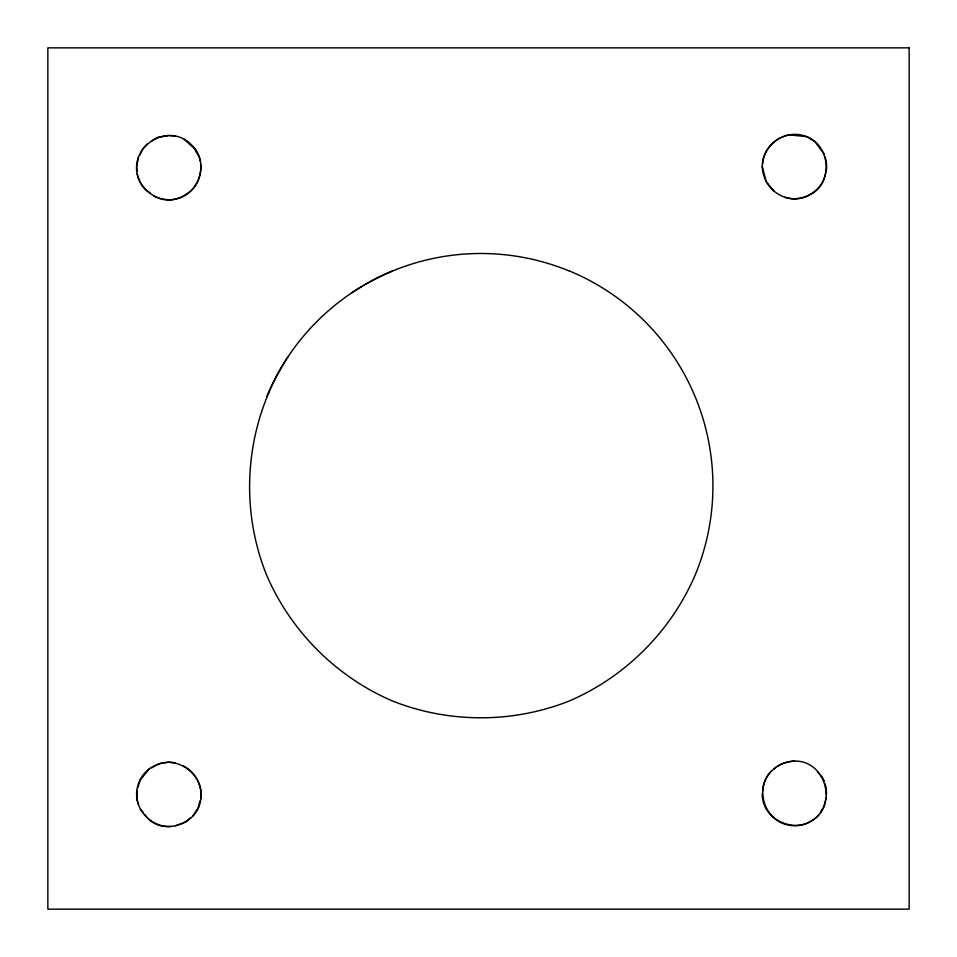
<?xml version="1.0" encoding="UTF-8"?>
<svg xmlns="http://www.w3.org/2000/svg" width="957" height="957" viewBox="0 0 957 957"><rect width="100%" height="100%" fill="white"/><g stroke="black" fill="none" stroke-linecap="round" stroke-linejoin="round"><path stroke-width="1.44" d="M136.995 790.482L137.126 799.944L138.454 804.323M200.743 798.545C202.346 785.458 195.312 771.88 183.445 766.019M762.693 163.934C763.243 152.857 770.648 142.988 780.158 137.724M762.693 790.853C763.447 774.584 778.448 761.222 794.537 761.09C826.489 760.169 838.775 807.935 809.67 821.824A30.169 30.169 0 0 1 785.218 824.252C763.028 817.673 755.037 786.738 771.701 770.576M762.262 166.53C762.119 145.189 784.608 128.992 804.693 135.978C830.281 143.634 834.36 183.074 809.67 194.917A30.157 30.157 0 0 1 785.218 197.345C771.761 192.943 762.705 180.598 762.262 166.53L766.198 181.698L774.165 191.424M138.382 157.415L136.672 166.733L137.126 171.291M825.173 174.353C822.003 191.663 801.858 202.764 785.218 197.345M825.173 801.26L823.941 806.595L820.34 812.409M199.822 801.009L198.255 807.66L193.135 815.615M137.868 787.563L140.117 780.111L149.16 769.069M287.985 356.829C245.961 421.319 237.862 503.549 266.56 574.978C290.653 631.094 336.027 676.623 392.083 700.835C448.749 723.432 512.964 723.444 569.63 700.835C625.699 676.623 671.072 631.082 695.201 574.978A232.73 232.73 0 0 0 569.678 271.07M825.484 173.014C827.446 167.882 826.645 161.853 824.946 156.721M825.484 799.932L826.405 797.468M139.77 155.19L142.581 148.945L147.246 143.957M190 818.079L186.017 821.824L175.586 825.747M773.842 769.045C779.381 763.734 787.109 761.796 794.537 761.09M818.809 814.539C800.973 836.825 761.461 822.123 762.262 793.437M151.553 141.074L157.355 137.461L168.324 135.643M185 194.857C171.171 204.619 151.649 198.805 142.031 185.574C120.115 151.074 168.887 116.264 194.247 147.857L195.132 150.022M151.553 767.981C173.193 751.221 206.556 774.357 200.527 800.818C196.592 826.238 159.101 836.574 144.722 814.359M186.16 194.139C196.532 188.589 201.999 175.37 200.611 163.922M781.845 137.222L788.245 134.805L806.883 136.648L814.909 141.648L824.348 154.161M171.554 826.417C151.17 828.307 132.963 808.486 137.21 788.209A32.394 32.394 0 0 1 150.931 767.622L159.532 763.698L168.851 762.167L175.155 762.789M169.688 135.691L175.155 135.882M150.476 193.099C143.538 188.828 138.956 181.794 137.21 173.911M184.007 139.22L195.707 149.627C207.346 166.865 198.29 192.764 178.169 198.422A30.157 30.157 0 0 1 153.73 195.982M817.529 772.024L822.195 777.024L824.348 781.068M140.428 809.12L143 812.266M195.587 151.098L199.188 156.9L200.527 161.29M824.946 783.627L826.274 788.006L826.489 794.848M266.56 397.023A232.204 232.204 0 0 1 392.083 271.178M351.997 292.686A231.474 231.474 0 0 1 569.63 271.19M909.15 47.85L47.85 47.85L47.85 909.15L909.15 909.15L909.15 47.85"/></g></svg>
